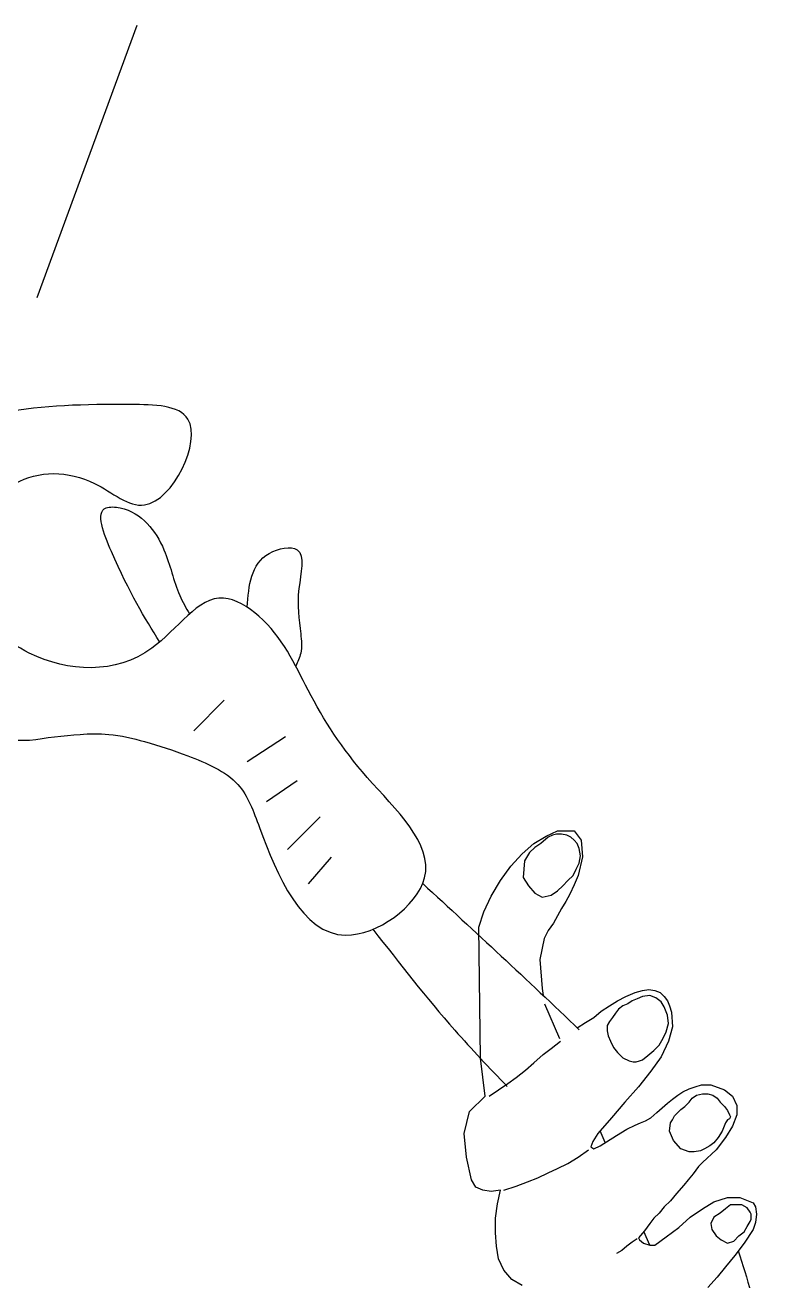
# Model space of a CAD drawing. Header units: millimetres. Extents: x -346728 to 1320345, y -537202 to -385966.
# Drawn here: x 594375 to 596274, y -496309 to -493124 of the extents above; entities that cross this region are included whole.
import ezdxf

# ---------------------------------------------------------------- set-up
doc = ezdxf.new("R2010")
doc.units = ezdxf.units.MM
doc.header["$LTSCALE"] = 100
doc.layers.add('manh', color=4, linetype='Continuous')

msp = doc.modelspace()

# ---------------------------------------------------------------- linework, layer by layer
at = {"layer": 'manh'}
for p, q in [((594406, -493814.9, 455.8), (594659.6, -493124, 455.8)), ((594802.8, -494914, 455.8), (594880.5, -494836.4, 455.8)), ((594938.8, -494991.6, 455.8), (595035.9, -494928.6, 455.8)), ((594987.3, -495093.5, 455.8), (595065, -495040.1, 455.8)), ((595040.7, -495214.8, 455.8), (595123.2, -495132.3, 455.8)), ((595094.1, -495302.1, 455.8), (595152.4, -495234.2, 455.8))]:
    msp.add_line(p, q, dxfattribs=at)
at = {"layer": 'manh', "color": 9}
for p, q in [((595696.4, -495180.9, 455.8), (595725.4, -495167.7, 455.8)), ((595725.4, -495167.7, 455.8), (595767.3, -495167.7, 455.8)), ((595767.3, -495167.7, 455.8), (595785.7, -495191.4, 455.8)), ((595636, -495225.5, 455.8), (595664.9, -495199.3, 455.8)), ((595664.9, -495199.3, 455.8), (595696.4, -495180.9, 455.8)), ((595683.3, -495199.3, 455.8), (595667.6, -495209.8, 455.8)), ((595701.7, -495183.6, 455.8), (595683.3, -495199.3, 455.8)), ((595712.2, -495178.3, 455.8), (595701.7, -495183.6, 455.8)), ((595722.7, -495175.7, 455.8), (595712.2, -495178.3, 455.8)), ((595735.8, -495175.7, 455.8), (595722.7, -495175.7, 455.8)), ((595749, -495178.3, 455.8), (595735.8, -495175.7, 455.8)), ((595759.5, -495183.6, 455.8), (595749, -495178.3, 455.8)), ((595767.3, -495191.4, 455.8), (595759.5, -495183.6, 455.8)), ((595775.3, -495199.3, 455.8), (595767.3, -495191.4, 455.8)), ((595780.5, -495212.4, 455.8), (595775.3, -495199.3, 455.8)), ((595785.7, -495191.4, 455.8), (595788.4, -495233.5, 455.8)), ((595607.1, -495257.1, 455.8), (595636, -495225.5, 455.8)), ((595654.5, -495222.9, 455.8), (595641.3, -495243.9, 455.8)), ((595667.6, -495209.8, 455.8), (595654.5, -495222.9, 455.8)), ((595788.4, -495233.5, 455.8), (595777.9, -495280.7, 455.8)), ((595783.2, -495230.8, 455.8), (595780.5, -495212.4, 455.8)), ((595780.5, -495249.2, 455.8), (595783.2, -495230.8, 455.8)), ((595580.8, -495293.9, 455.8), (595607.1, -495257.1, 455.8)), ((595641.3, -495243.9, 455.8), (595638.6, -495286, 455.8)), ((595764.8, -495280.7, 455.8), (595772.6, -495265, 455.8)), ((595772.6, -495265, 455.8), (595780.5, -495249.2, 455.8)), ((595557.3, -495333.2, 455.8), (595580.8, -495293.9, 455.8)), ((595638.6, -495286, 455.8), (595651.8, -495307, 455.8)), ((595738.5, -495307, 455.8), (595751.6, -495293.9, 455.8)), ((595751.6, -495293.9, 455.8), (595764.8, -495280.7, 455.8)), ((595777.9, -495280.7, 455.8), (595767.3, -495304.4, 455.8)), ((595651.8, -495307, 455.8), (595667.6, -495325.4, 455.8)), ((595667.6, -495325.4, 455.8), (595686, -495335.9, 455.8)), ((595686, -495335.9, 455.8), (595709.6, -495330.7, 455.8)), ((595709.6, -495330.7, 455.8), (595725.4, -495320.1, 455.8)), ((595725.4, -495320.1, 455.8), (595738.5, -495307, 455.8)), ((595756.9, -495328, 455.8), (595746.4, -495346.4, 455.8)), ((595767.3, -495304.4, 455.8), (595756.9, -495328, 455.8)), ((595538.9, -495372.6, 455.8), (595557.3, -495333.2, 455.8)), ((595746.4, -495346.4, 455.8), (595735.8, -495364.8, 455.8)), ((595525.7, -495412, 455.8), (595538.9, -495372.6, 455.8)), ((595725.4, -495383.2, 455.8), (595714.8, -495401.6, 455.8)), ((595735.8, -495364.8, 455.8), (595725.4, -495383.2, 455.8)), ((595529.8, -495744.4, 455.8), (595525.7, -495412, 455.8)), ((595701.7, -495420, 455.8), (595691.3, -495441, 455.8)), ((595714.8, -495401.6, 455.8), (595701.7, -495420, 455.8)), ((595691.3, -495441, 455.8), (595680.7, -495493.5, 455.8)), ((595680.7, -495493.5, 455.8), (595686, -495567.1, 455.8)), ((595686, -495567.1, 455.8), (595689.2, -495585.2, 455.8)), ((595898.7, -495588.1, 455.8), (595922.4, -495577.5, 455.8)), ((595922.4, -495577.5, 455.8), (595940.7, -495572.2, 455.8)), ((595940.7, -495572.2, 455.8), (595956.5, -495569.7, 455.8)), ((595956.5, -495569.7, 455.8), (595972.2, -495572.2, 455.8)), ((595972.2, -495572.2, 455.8), (595985.4, -495577.5, 455.8)), ((595985.4, -495577.5, 455.8), (595995.9, -495588.1, 455.8)), ((595731.5, -495695.1, 455.8), (595693.1, -495606.8, 455.8)), ((595835.7, -495624.9, 455.8), (595856.7, -495611.7, 455.8)), ((595856.7, -495611.7, 455.8), (595877.7, -495598.6, 455.8)), ((595877.7, -495598.6, 455.8), (595898.7, -495588.1, 455.8)), ((595890.9, -495611.7, 455.8), (595880.3, -495619.6, 455.8)), ((595904, -495606.5, 455.8), (595890.9, -495611.7, 455.8)), ((595914.4, -495598.6, 455.8), (595904, -495606.5, 455.8)), ((595927.6, -495593.3, 455.8), (595914.4, -495598.6, 455.8)), ((595940.7, -495588.1, 455.8), (595927.6, -495593.3, 455.8)), ((595959.1, -495585.5, 455.8), (595940.7, -495588.1, 455.8)), ((595974.9, -495590.7, 455.8), (595959.1, -495585.5, 455.8)), ((595988, -495601.2, 455.8), (595974.9, -495590.7, 455.8)), ((595995.9, -495614.3, 455.8), (595988, -495601.2, 455.8)), ((595995.9, -495588.1, 455.8), (596003.8, -495598.6, 455.8)), ((596003.8, -495635.3, 455.8), (595995.9, -495614.3, 455.8)), ((596003.8, -495598.6, 455.8), (596009, -495611.7, 455.8)), ((596009, -495611.7, 455.8), (596014.3, -495627.5, 455.8)), ((595796.3, -495653.7, 455.8), (595817.3, -495640.6, 455.8)), ((595817.3, -495640.6, 455.8), (595835.7, -495624.9, 455.8)), ((595864.6, -495640.6, 455.8), (595856.7, -495651.1, 455.8)), ((595872.5, -495630.1, 455.8), (595864.6, -495640.6, 455.8)), ((595880.3, -495619.6, 455.8), (595872.5, -495630.1, 455.8)), ((596006.5, -495656.4, 455.8), (596003.8, -495635.3, 455.8)), ((596014.3, -495627.5, 455.8), (596016.9, -495664.3, 455.8)), ((595775.3, -495666.8, 455.8), (595796.3, -495653.7, 455.8)), ((595856.7, -495651.1, 455.8), (595851.5, -495661.6, 455.8)), ((595851.5, -495661.6, 455.8), (595851.5, -495674.7, 455.8)), ((595851.5, -495674.7, 455.8), (595854.1, -495687.9, 455.8)), ((595993.3, -495693.1, 455.8), (596001.2, -495677.4, 455.8)), ((596001.2, -495677.4, 455.8), (596006.5, -495656.4, 455.8)), ((596016.9, -495664.3, 455.8), (596006.5, -495701.1, 455.8)), ((595709.6, -495719.4, 455.8), (595733.2, -495701.1, 455.8)), ((595854.1, -495687.9, 455.8), (595859.3, -495701.1, 455.8)), ((595859.3, -495701.1, 455.8), (595867.2, -495716.8, 455.8)), ((595969.6, -495724.6, 455.8), (595982.8, -495711.5, 455.8)), ((595982.8, -495711.5, 455.8), (595993.3, -495693.1, 455.8)), ((596006.5, -495701.1, 455.8), (595988, -495740.4, 455.8)), ((595541.5, -495840.2, 455.8), (595529.8, -495744.4, 455.8)), ((595664.9, -495756.2, 455.8), (595688.6, -495735.2, 455.8)), ((595688.6, -495735.2, 455.8), (595709.6, -495719.4, 455.8)), ((595867.2, -495716.8, 455.8), (595877.7, -495729.9, 455.8)), ((595877.7, -495729.9, 455.8), (595890.9, -495743, 455.8)), ((595890.9, -495743, 455.8), (595906.6, -495750.9, 455.8)), ((595940.7, -495748.3, 455.8), (595953.9, -495737.8, 455.8)), ((595953.9, -495737.8, 455.8), (595969.6, -495724.6, 455.8)), ((595988, -495740.4, 455.8), (595961.8, -495777.1, 455.8)), ((595620.2, -495793, 455.8), (595643.9, -495774.6, 455.8)), ((595643.9, -495774.6, 455.8), (595664.9, -495756.2, 455.8)), ((595906.6, -495750.9, 455.8), (595917.1, -495753.6, 455.8)), ((595917.1, -495753.6, 455.8), (595925, -495753.6, 455.8)), ((595925, -495753.6, 455.8), (595932.8, -495750.9, 455.8)), ((595932.8, -495750.9, 455.8), (595940.7, -495748.3, 455.8)), ((595599.2, -495808.7, 455.8), (595620.2, -495793, 455.8)), ((595961.8, -495777.1, 455.8), (595930.3, -495816.6, 455.8)), ((595502.1, -495879.6, 455.8), (595541.5, -495840.2, 455.8)), ((595552, -495840.2, 455.8), (595575.6, -495824.5, 455.8)), ((595575.6, -495824.5, 455.8), (595599.2, -495808.7, 455.8)), ((595930.3, -495816.6, 455.8), (595896.1, -495856, 455.8)), ((596016.9, -495848.2, 455.8), (596030, -495837.6, 455.8)), ((596030, -495837.6, 455.8), (596043.1, -495829.8, 455.8)), ((596043.1, -495829.8, 455.8), (596059, -495821.8, 455.8)), ((596059, -495821.8, 455.8), (596074.7, -495816.6, 455.8)), ((596066.8, -495845.5, 455.8), (596077.4, -495837.6, 455.8)), ((596074.7, -495816.6, 455.8), (596090.5, -495811.4, 455.8)), ((596077.4, -495837.6, 455.8), (596093.1, -495834.9, 455.8)), ((596090.5, -495811.4, 455.8), (596103.6, -495811.4, 455.8)), ((596093.1, -495834.9, 455.8), (596106.2, -495834.9, 455.8)), ((596103.6, -495811.4, 455.8), (596114.2, -495811.4, 455.8)), ((596106.2, -495834.9, 455.8), (596119.3, -495837.6, 455.8)), ((596114.2, -495811.4, 455.8), (596148.3, -495824.5, 455.8)), ((596119.3, -495837.6, 455.8), (596129.9, -495845.5, 455.8)), ((596148.3, -495824.5, 455.8), (596169.3, -495840.2, 455.8)), ((596169.3, -495840.2, 455.8), (596179.8, -495863.9, 455.8)), ((595896.1, -495856, 455.8), (595861.9, -495895.4, 455.8)), ((595977.5, -495882.3, 455.8), (596003.8, -495858.6, 455.8)), ((596003.8, -495858.6, 455.8), (596016.9, -495848.2, 455.8)), ((596038, -495874.4, 455.8), (596048.4, -495866.5, 455.8)), ((596048.4, -495866.5, 455.8), (596059, -495856, 455.8)), ((596059, -495856, 455.8), (596066.8, -495845.5, 455.8)), ((596129.9, -495845.5, 455.8), (596137.7, -495856, 455.8)), ((596137.7, -495856, 455.8), (596148.3, -495866.5, 455.8)), ((596148.3, -495866.5, 455.8), (596156.1, -495877, 455.8)), ((596179.8, -495863.9, 455.8), (596179.8, -495887.6, 455.8)), ((595488.9, -495934.8, 455.8), (595502.1, -495879.6, 455.8)), ((595861.9, -495895.4, 455.8), (595827.8, -495934.8, 455.8)), ((595935.5, -495908.5, 455.8), (595948.7, -495903.3, 455.8)), ((595948.7, -495903.3, 455.8), (595961.8, -495895.4, 455.8)), ((595961.8, -495895.4, 455.8), (595977.5, -495882.3, 455.8)), ((596011.7, -495908.5, 455.8), (596016.9, -495900.7, 455.8)), ((596016.9, -495900.7, 455.8), (596022.2, -495890.1, 455.8)), ((596022.2, -495890.1, 455.8), (596030, -495882.3, 455.8)), ((596030, -495882.3, 455.8), (596038, -495874.4, 455.8)), ((596156.1, -495900.7, 455.8), (596150.9, -495908.5, 455.8)), ((596156.1, -495877, 455.8), (596161.4, -495887.6, 455.8)), ((596161.4, -495898, 455.8), (596156.1, -495900.7, 455.8)), ((596161.4, -495887.6, 455.8), (596164, -495892.8, 455.8)), ((596164, -495892.8, 455.8), (596161.4, -495898, 455.8)), ((596179.8, -495887.6, 455.8), (596169.3, -495916.4, 455.8)), ((595494.2, -495995.2, 455.8), (595488.9, -495934.8, 455.8)), ((595827.8, -495934.8, 455.8), (595814.7, -495955.8, 455.8)), ((595845.9, -495958.3, 455.8), (595833.1, -495928.7, 455.8)), ((595875.1, -495940.1, 455.8), (595901.3, -495924.2, 455.8)), ((595901.3, -495924.2, 455.8), (595922.4, -495913.8, 455.8)), ((595922.4, -495913.8, 455.8), (595935.5, -495908.5, 455.8)), ((596009, -495929.5, 455.8), (596011.7, -495908.5, 455.8)), ((596019.6, -495953.2, 455.8), (596009, -495929.5, 455.8)), ((596143, -495929.5, 455.8), (596132.5, -495945.3, 455.8)), ((596150.9, -495908.5, 455.8), (596143, -495929.5, 455.8)), ((596169.3, -495916.4, 455.8), (596150.9, -495945.3, 455.8)), ((595814.7, -495955.8, 455.8), (595809.4, -495968.9, 455.8)), ((595817.3, -495974.2, 455.8), (595833.1, -495966.3, 455.8)), ((595833.1, -495966.3, 455.8), (595875.1, -495940.1, 455.8)), ((596038, -495974.2, 455.8), (596019.6, -495953.2, 455.8)), ((596111.5, -495966.3, 455.8), (596098.4, -495974.2, 455.8)), ((596122, -495958.5, 455.8), (596111.5, -495966.3, 455.8)), ((596132.5, -495945.3, 455.8), (596122, -495958.5, 455.8)), ((596150.9, -495945.3, 455.8), (596127.3, -495976.9, 455.8)), ((595507.3, -496053.1, 455.8), (595494.2, -495995.2, 455.8)), ((595751.6, -496011, 455.8), (595777.9, -495995.2, 455.8)), ((595777.9, -495995.2, 455.8), (595804.1, -495976.9, 455.8)), ((595809.4, -495968.9, 455.8), (595817.3, -495974.2, 455.8)), ((596059, -495982, 455.8), (596038, -495974.2, 455.8)), ((596072.1, -495982, 455.8), (596059, -495982, 455.8)), ((596087.8, -495979.5, 455.8), (596072.1, -495982, 455.8)), ((596098.4, -495974.2, 455.8), (596087.8, -495979.5, 455.8)), ((596127.3, -495976.9, 455.8), (596093.1, -496008.4, 455.8)), ((595701.7, -496034.7, 455.8), (595725.4, -496024.1, 455.8)), ((595725.4, -496024.1, 455.8), (595751.6, -496011, 455.8)), ((596082.6, -496018.8, 455.8), (596069.5, -496037.2, 455.8)), ((596093.1, -496008.4, 455.8), (596082.6, -496018.8, 455.8)), ((595517.8, -496071.4, 455.8), (595507.3, -496053.1, 455.8)), ((595620.2, -496068.8, 455.8), (595649.2, -496058.2, 455.8)), ((595649.2, -496058.2, 455.8), (595675.4, -496047.8, 455.8)), ((595675.4, -496047.8, 455.8), (595701.7, -496034.7, 455.8)), ((596056.4, -496053.1, 455.8), (596045.8, -496066.2, 455.8)), ((596069.5, -496037.2, 455.8), (596056.4, -496053.1, 455.8)), ((595536.2, -496079.3, 455.8), (595517.8, -496071.4, 455.8)), ((595557.3, -496081.9, 455.8), (595536.2, -496079.3, 455.8)), ((595580.8, -496079.3, 455.8), (595557.3, -496081.9, 455.8)), ((595573, -496113.4, 455.8), (595580.8, -496079.3, 455.8)), ((595588.8, -496079.3, 455.8), (595620.2, -496068.8, 455.8)), ((596027.4, -496087.2, 455.8), (596011.7, -496105.6, 455.8)), ((596045.8, -496066.2, 455.8), (596027.4, -496087.2, 455.8)), ((595567.7, -496150.2, 455.8), (595573, -496113.4, 455.8)), ((595995.9, -496121.3, 455.8), (595982.8, -496137.1, 455.8)), ((596011.7, -496105.6, 455.8), (595995.9, -496121.3, 455.8)), ((596061.6, -496147.5, 455.8), (596093.1, -496126.6, 455.8)), ((596093.1, -496126.6, 455.8), (596122, -496108.2, 455.8)), ((596122, -496108.2, 455.8), (596156.1, -496097.6, 455.8)), ((596150.9, -496126.6, 455.8), (596137.7, -496137.1, 455.8)), ((596164, -496116, 455.8), (596150.9, -496126.6, 455.8)), ((596156.1, -496097.6, 455.8), (596187.7, -496097.6, 455.8)), ((596179.8, -496116, 455.8), (596164, -496116, 455.8)), ((596192.9, -496116, 455.8), (596179.8, -496116, 455.8)), ((596187.7, -496097.6, 455.8), (596221.8, -496110.8, 455.8)), ((596206.1, -496124, 455.8), (596192.9, -496116, 455.8)), ((596213.9, -496134.4, 455.8), (596206.1, -496124, 455.8)), ((596221.8, -496110.8, 455.8), (596227.1, -496121.3, 455.8)), ((596227.1, -496121.3, 455.8), (596229.7, -496139.7, 455.8)), ((595567.7, -496186.9, 455.8), (595567.7, -496150.2, 455.8)), ((595969.6, -496150.2, 455.8), (595959.1, -496163.4, 455.8)), ((595982.8, -496137.1, 455.8), (595969.6, -496150.2, 455.8)), ((596032.7, -496173.8, 455.8), (596061.6, -496147.5, 455.8)), ((596122, -496147.5, 455.8), (596114.2, -496163.4, 455.8)), ((596137.7, -496137.1, 455.8), (596122, -496147.5, 455.8)), ((596206.1, -496171.2, 455.8), (596213.9, -496158.1, 455.8)), ((596216.6, -496139.7, 455.8), (596213.9, -496134.4, 455.8)), ((596213.9, -496158.1, 455.8), (596216.6, -496152.8, 455.8)), ((596216.6, -496145, 455.8), (596216.6, -496139.7, 455.8)), ((596216.6, -496152.8, 455.8), (596216.6, -496145, 455.8)), ((596229.7, -496139.7, 455.8), (596227.1, -496160.7, 455.8)), ((595570.4, -496221.1, 455.8), (595567.7, -496186.9, 455.8)), ((595946, -496181.8, 455.8), (595930.3, -496200.1, 455.8)), ((595959.1, -496218.5, 455.8), (595944.1, -496184, 455.8)), ((595959.1, -496163.4, 455.8), (595946, -496181.8, 455.8)), ((596001.2, -496197.5, 455.8), (596032.7, -496173.8, 455.8)), ((596114.2, -496163.4, 455.8), (596116.8, -496179.1, 455.8)), ((596116.8, -496179.1, 455.8), (596127.3, -496194.9, 455.8)), ((596185.1, -496194.9, 455.8), (596198.2, -496184.3, 455.8)), ((596198.2, -496184.3, 455.8), (596206.1, -496171.2, 455.8)), ((596221.8, -496179.1, 455.8), (596198.2, -496213.3, 455.8)), ((596227.1, -496160.7, 455.8), (596221.8, -496179.1, 455.8)), ((595575.6, -496252.7, 455.8), (595570.4, -496221.1, 455.8)), ((595901.3, -496221.1, 455.8), (595888.2, -496231.6, 455.8)), ((595914.4, -496210.6, 455.8), (595901.3, -496221.1, 455.8)), ((595927.6, -496202.7, 455.8), (595914.4, -496210.6, 455.8)), ((595930.3, -496200.1, 455.8), (595932.8, -496205.3, 455.8)), ((595932.8, -496205.3, 455.8), (595943.4, -496213.3, 455.8)), ((595943.4, -496213.3, 455.8), (595959.1, -496218.5, 455.8)), ((595959.1, -496218.5, 455.8), (595972.2, -496218.5, 455.8)), ((595972.2, -496218.5, 455.8), (596001.2, -496197.5, 455.8)), ((596127.3, -496194.9, 455.8), (596140.4, -496205.3, 455.8)), ((596140.4, -496205.3, 455.8), (596156.1, -496213.3, 455.8)), ((596156.1, -496213.3, 455.8), (596172, -496208, 455.8)), ((596172, -496208, 455.8), (596185.1, -496194.9, 455.8)), ((596198.2, -496213.3, 455.8), (596174.5, -496244.7, 455.8)), ((595588.8, -496281.5, 455.8), (595575.6, -496252.7, 455.8)), ((595888.2, -496231.6, 455.8), (595875.1, -496239.6, 455.8)), ((596174.5, -496244.7, 455.8), (596150.9, -496273.7, 455.8)), ((595609.8, -496305.2, 455.8), (595588.8, -496281.5, 455.8)), ((596150.9, -496273.7, 455.8), (596129.9, -496299.9, 455.8)), ((595636, -496320.9, 455.8), (595609.8, -496305.2, 455.8)), ((596129.9, -496299.9, 455.8), (596106.2, -496326.2, 455.8))]:
    msp.add_line(p, q, dxfattribs=at)
at = {"layer": 'manh'}
for points in [[(594386.2, -494937.8), (594182.9, -494911.8), (594005, -494631.9), (594093, -494225), (594642.1, -494086.3), (594788.2, -494123.6), (594678.5, -494340.9), (594551.1, -494286.3), (594350.8, -494286.3), (594278, -494359.1), (594249.3, -494580.1), (594386, -494716.7), (594696.7, -494704.6), (594878.7, -494577.3), (594967.9, -494623.1), (595092.9, -494810.4), (595242.7, -495032), (595388.4, -495286.6), (595188.1, -495432.1), (594969.7, -495159.3), (594915.1, -495050.2), (594787.7, -494977.4), (594678.5, -494941.1), (594587.5, -494922.9), (594514.7, -494922.9), (594386.2, -494937.8)], [(594716.7, -494688.7), (594594.3, -494459.4), (594580.9, -494348.5), (594616.5, -494348.5), (594727.5, -494455), (594767.5, -494570.4), (594792.1, -494617.5)], [(594938.3, -494600.5), (594994.1, -494463.9), (595065.2, -494455), (595069.6, -494552.7), (595074.1, -494668.1), (595074.1, -494716.9), (595061.6, -494749.9)]]:
    msp.add_spline(points, degree=3, dxfattribs=at)
msp.add_open_spline([(595383.6, -495301.2), (595516.2, -495423.5), (595648.8, -495545.9), (595780.6, -495671.9)], degree=3, dxfattribs=at)
for points, knots in [([(595257.4, -495417.2), (595325.1, -495504.2), (595433.1, -495642.9), (595552.4, -495768.8), (595597.8, -495815.7)], [0, 0, 0, 0, 31.810248, 50.785468, 50.785468, 50.785468, 50.785468]), ([(596183.7, -496232.6), (596195.2, -496267.7), (596247.9, -496447.5), (596312, -496763.7), (596314.7, -497161.5), (596265.2, -497520.1), (596022.8, -497710.7), (595667.1, -497931.8), (595249.2, -497851.8), (595008.8, -497995.9), (594971.9, -498018)], [120.041599, 120.041599, 120.041599, 120.041599, 130.65139, 173.601654, 213.117979, 247.426332, 271.621487, 299.180761, 367.446777, 379.826948, 379.826948, 379.826948, 379.826948])]:
    msp.add_open_spline(points, degree=3, knots=knots, dxfattribs=at)

doc.saveas('drawing.dxf')
